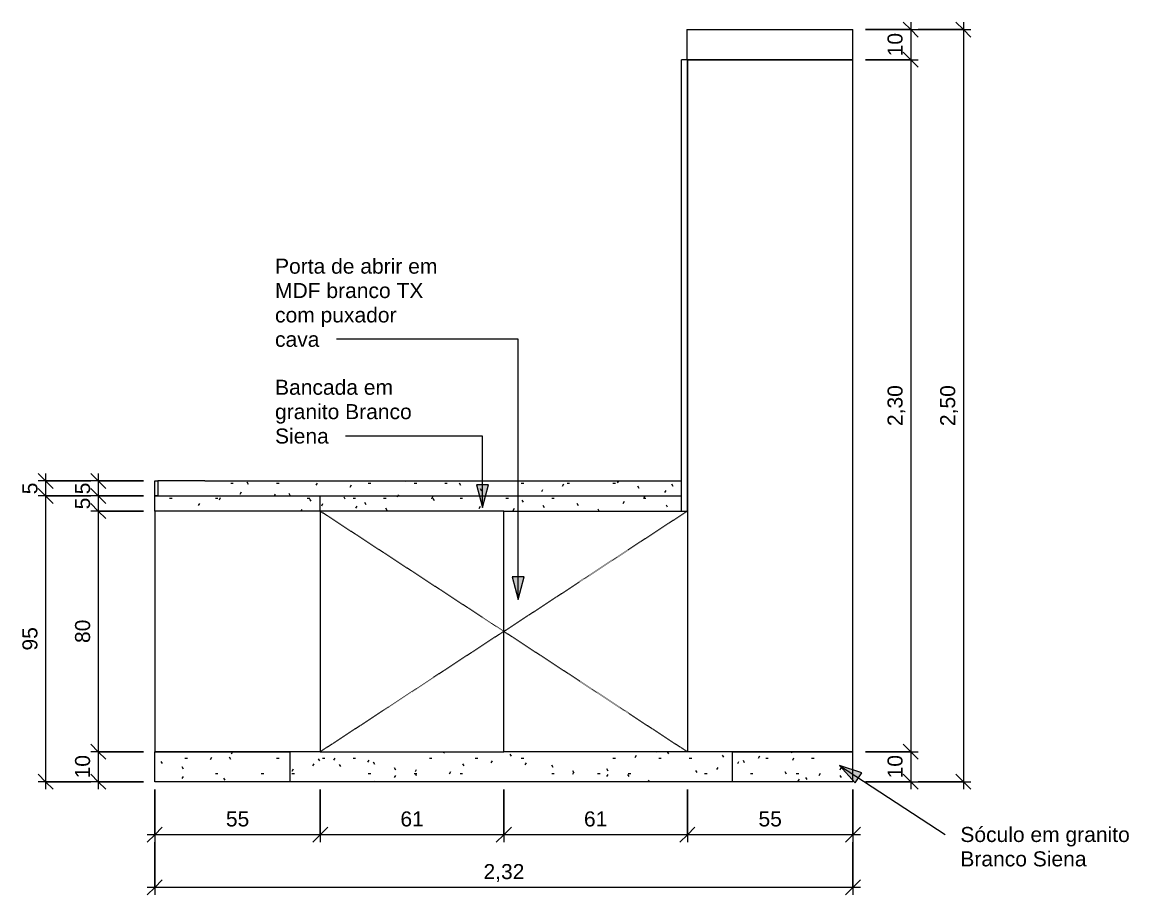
# Model space of a CAD drawing. Header units: millimetres. Extents: x 6080 to 25173, y -19165 to 2725.
# Drawn here: x 21495 to 25173, y -176 to 2725 of the extents above; entities that cross this region are included whole.
import ezdxf

# ---------------------------------------------------------------- set-up
doc = ezdxf.new("R2010")
doc.units = ezdxf.units.MM
doc.linetypes.add('Overhead', pattern=[3.96875, 2.38125, -1.5875])
for name, color, linetype, lineweight in [('A-ANNO-DIMS', 211, 'Continuous', 9), ('A-ANNO-DIMS-25', 211, 'Continuous', 9), ('A-DETL-THIN', 151, 'Continuous', 9), ('A-FLOR-OVHD', 1, 'Overhead', 9), ('G-ANNO-TEXT', 231, 'Continuous', 9), ('I-FURN', 30, 'Continuous', 9)]:
    doc.layers.add(name, color=color, linetype=linetype, lineweight=lineweight)
doc.styles.add('@Arial Unicode MS', font='ARIALUNI.TTF', dxfattribs={"height": 50})
doc.styles.add('Arial', font='arial.ttf', dxfattribs={"height": 50})
doc.dimstyles.new('CRT_-__Metros_-_Linha_de_chamada_3_5_mm', dxfattribs={"dimscale": 304.8, "dimtxt": 50.292243, "dimasz": 0.164042, "dimexe": 0.082021, "dimexo": 0.0625, "dimgap": 0.04101, "dimtad": 1, "dimlfac": 0.001, "dimrnd": 0.01, "dimzin": 0, "dimdsep": 46, "dimtxsty": '@Arial Unicode MS', "dimblk1": 'OBLIQUE', "dimblk2": 'OBLIQUE', "dimsah": 1, "dimcen": 0.09, "dimdle": 0.082021, "dimazin": 0, "dimtfac": 1, "dimtdec": 4, "dimtix": 1, "dimtmove": 0, "dimatfit": 3, "dimfxl": 0.492126, "dimfxlon": 1, "dimtvp": 1, "dimtolj": 1, "dimtzin": 0, "dimarcsym": 2})
doc.dimstyles.new('CRT_-__Metros_-_Linha_de_chamada_3_5_mm_1', dxfattribs={"dimscale": 304.8, "dimtxt": 50.292243, "dimasz": 0.164042, "dimexe": 0.082021, "dimexo": 0.0625, "dimgap": 0.04101, "dimtad": 1, "dimdec": 0, "dimlfac": 0.1, "dimdsep": 46, "dimtxsty": '@Arial Unicode MS', "dimblk1": 'OBLIQUE', "dimblk2": 'OBLIQUE', "dimsah": 1, "dimcen": 0.09, "dimdle": 0.082021, "dimazin": 0, "dimtfac": 1, "dimtdec": 4, "dimtix": 1, "dimtmove": 0, "dimatfit": 3, "dimfxl": 0.492126, "dimfxlon": 1, "dimtvp": 1, "dimtolj": 1, "dimtzin": 0, "dimarcsym": 2})
pattern_1 = [(0, (-7733.42, -381.85), (203.2, 50.8), [8.382, -144.018, 8.382, -144.018, -812.8]), (0, (-7733.42, -381.85), (203.2, 50.8), [-304.8, 8.382, -296.418, 8.382, -144.018, -355.6]), (0, (-7733.42, -381.85), (203.2, 50.8), [-762, 8.382, -93.218, 8.382, -245.618]), (120, (-7657.22, -356.45), (-145.5941, 150.5764), [8.382, -144.018, 8.382, -144.018, -812.8]), (120, (-7657.22, -356.45), (-145.5941, 150.5764), [-304.8, 8.382, -296.418, 8.382, -144.018, -355.6]), (120, (-7657.22, -356.45), (-145.5941, 150.5764), [-762, 8.382, -93.218, 8.382, -245.618]), (240, (-7631.82, -254.85), (-57.6059, -201.3764), [8.382, -144.018, 8.382, -144.018, -812.8]), (240, (-7631.82, -254.85), (-57.6059, -201.3764), [-304.8, 8.382, -296.418, 8.382, -144.018, -355.6]), (240, (-7631.82, -254.85), (-57.6059, -201.3764), [-762, 8.382, -93.218, 8.382, -245.618])]

# ---------------------------------------------------------------- blocks, each defined once
blk = doc.blocks.new('BANCADA LAVANDERIA - BANCADA LAVANDERIA-4419173-VISTA FRONTAL BANCADA LAVANDERIA')
at = {"layer": 'I-FURN'}
h = blk.add_hatch(dxfattribs=at)
h.set_pattern_fill('FP_17', color=256, style=0, pattern_type=2)
h.set_pattern_definition(pattern_1)
h.paths.add_polyline_path([(-5314.6, 1150), (-5314.6, 1200), (-6898.5, 1200), (-6898.5, 1150), (-5681.5, 1150)])
h = blk.add_hatch(dxfattribs=at)
h.set_pattern_fill('FP_17', color=256, style=0, pattern_type=2)
h.set_pattern_definition(pattern_1)
h.paths.add_polyline_path([(-7064.6, 1100), (-6514.6, 1100), (-6514.6, 1150), (-7064.6, 1150), (-7064.6, 1143.2)])
h = blk.add_hatch(dxfattribs=at)
h.set_pattern_fill('FP_17', color=256, style=0, pattern_type=2)
h.set_pattern_definition(pattern_1)
h.paths.add_polyline_path([(-5314.6, 1100), (-5314.6, 1150), (-6514.6, 1150), (-6514.6, 1100), (-5681.5, 1100)])
h = blk.add_hatch(dxfattribs=at)
h.set_pattern_fill('FP_17', color=256, style=0, pattern_type=2)
h.set_pattern_definition(pattern_1)
h.paths.add_polyline_path([(-6614.6, 200), (-6614.6, 300), (-7064.6, 300), (-7064.6, 200)])
h = blk.add_hatch(dxfattribs=at)
h.set_pattern_fill('FP_17', color=256, style=0, pattern_type=2)
h.set_pattern_definition(pattern_1)
h.paths.add_polyline_path([(-5144.6, 200), (-5144.6, 300), (-6614.6, 300), (-6614.6, 200), (-5294.6, 200)])
h = blk.add_hatch(dxfattribs=at)
h.set_pattern_fill('FP_17', color=256, style=0, pattern_type=2)
h.set_pattern_definition(pattern_1)
h.paths.add_polyline_path([(-4744.6, 200), (-4744.6, 300), (-5144.6, 300), (-5144.6, 200)])
for p, q in [((-5296.6, 2700), (-4744.6, 2700)), ((-5296.6, 2700), (-5296.6, 2600)), ((-4744.6, 2600), (-4744.6, 2700)), ((-5314.6, 1100), (-5314.6, 2600)), ((-5294.6, 2600), (-5314.6, 2600)), ((-4744.6, 2600), (-5296.6, 2600)), ((-5294.6, 2600), (-5294.6, 1100)), ((-5294.6, 2600), (-4744.6, 2600)), ((-5294.6, 1100), (-5294.6, 2600)), ((-4744.6, 300), (-4744.6, 2600)), ((-7064.6, 1150), (-7064.6, 1200)), ((-6820.7, 1200), (-5314.6, 1200)), ((-7064.6, 1150), (-7054.6, 1150)), ((-7064.6, 1100), (-7064.6, 1150)), ((-7054.6, 1150), (-7064.6, 1150)), ((-6898.5, 1150), (-6514.6, 1150)), ((-6514.6, 1100), (-6514.6, 1150)), ((-6514.6, 1150), (-5314.6, 1150)), ((-6514.6, 1100), (-7064.6, 1100)), ((-7064.6, 1100), (-7064.6, 300)), ((-6514.6, 300), (-7064.6, 300)), ((-7064.6, 300), (-6614.6, 300)), ((-7064.6, 200), (-7064.6, 300)), ((-6614.6, 200), (-6614.6, 300)), ((-4744.6, 300), (-5294.6, 300)), ((-5144.6, 300), (-4744.6, 300)), ((-5144.6, 200), (-5144.6, 300)), ((-4744.6, 200), (-4744.6, 300)), ((-6614.6, 200), (-7064.6, 200)), ((-5144.6, 200), (-6614.6, 200)), ((-4744.6, 200), (-5144.6, 200))]:
    blk.add_line(p, q, dxfattribs=at)
blk = doc.blocks.new('DIMBLOCK58-VISTA FRONTAL BANCADA LAVANDERIA')
at = {"layer": 'A-ANNO-DIMS-25'}
for p, q in [((23705.5, 174.2), (23705.5, -0.8)), ((23705.5, 24.2), (23705.5, 174.2)), ((24255.5, 174.2), (24255.5, -0.8)), ((24255.5, 24.2), (24255.5, 174.2)), ((24280.5, 24.2), (23705.5, 24.2))]:
    blk.add_line(p, q, dxfattribs=at)
at = {"layer": 'A-ANNO-DIMS-25', "lineweight": 18}
for p, q in [((23705.5, 24.2), (23730.5, 49.2)), ((24255.5, 24.2), (24280.5, 49.2)), ((23705.5, 24.2), (23680.5, -0.8)), ((24255.5, 24.2), (24230.5, -0.8))]:
    blk.add_line(p, q, dxfattribs=at)
at = {"layer": 'A-ANNO-DIMS-25', "color": 0, "insert": (23941.8, 101.6), "char_height": 50, "width": 92.937, "attachment_point": 1, "line_spacing_factor": 1.117605, "style": '@Arial Unicode MS'}
blk.add_mtext('55', dxfattribs=at)
blk = doc.blocks.new('_Oblique')
at = {"color": 0, "linetype": 'ByBlock', "lineweight": -2}
blk.add_line((-0.5, -0.5), (0.5, 0.5), dxfattribs=at)
blk = doc.blocks.new('DIMBLOCK59-VISTA FRONTAL BANCADA LAVANDERIA')
at = {"layer": 'A-ANNO-DIMS-25'}
for p, q in [((23095.5, 174.2), (23095.5, -0.8)), ((23095.5, 24.2), (23095.5, 174.2)), ((23705.5, 174.2), (23705.5, -0.8)), ((23705.5, 24.2), (23705.5, 174.2)), ((23705.5, 24.2), (23095.5, 24.2))]:
    blk.add_line(p, q, dxfattribs=at)
at = {"layer": 'A-ANNO-DIMS-25', "lineweight": 18}
for p, q in [((23095.5, 24.2), (23120.5, 49.2)), ((23705.5, 24.2), (23730.5, 49.2)), ((23095.5, 24.2), (23070.5, -0.8)), ((23705.5, 24.2), (23680.5, -0.8))]:
    blk.add_line(p, q, dxfattribs=at)
at = {"layer": 'A-ANNO-DIMS-25', "color": 0, "insert": (23361.8, 101.6), "char_height": 50, "width": 92.937, "attachment_point": 1, "line_spacing_factor": 1.117605, "style": '@Arial Unicode MS'}
blk.add_mtext('61', dxfattribs=at)
blk = doc.blocks.new('DIMBLOCK60-VISTA FRONTAL BANCADA LAVANDERIA')
at = {"layer": 'A-ANNO-DIMS-25'}
for p, q in [((22485.5, 174.2), (22485.5, -0.8)), ((22485.5, 24.2), (22485.5, 174.2)), ((23095.5, 174.2), (23095.5, -0.8)), ((23095.5, 24.2), (23095.5, 174.2)), ((23095.5, 24.2), (22485.5, 24.2))]:
    blk.add_line(p, q, dxfattribs=at)
at = {"layer": 'A-ANNO-DIMS-25', "lineweight": 18}
for p, q in [((22485.5, 24.2), (22510.5, 49.2)), ((23095.5, 24.2), (23120.5, 49.2)), ((22485.5, 24.2), (22460.5, -0.8)), ((23095.5, 24.2), (23070.5, -0.8))]:
    blk.add_line(p, q, dxfattribs=at)
at = {"layer": 'A-ANNO-DIMS-25', "color": 0, "insert": (22751.8, 101.6), "char_height": 50, "width": 92.937, "attachment_point": 1, "line_spacing_factor": 1.117605, "style": '@Arial Unicode MS'}
blk.add_mtext('61', dxfattribs=at)
blk = doc.blocks.new('DIMBLOCK61-VISTA FRONTAL BANCADA LAVANDERIA')
at = {"layer": 'A-ANNO-DIMS-25'}
for p, q in [((21935.5, 174.2), (21935.5, -0.8)), ((21935.5, 24.2), (21935.5, 174.2)), ((22485.5, 174.2), (22485.5, -0.8)), ((22485.5, 24.2), (22485.5, 174.2)), ((22485.5, 24.2), (21910.5, 24.2))]:
    blk.add_line(p, q, dxfattribs=at)
at = {"layer": 'A-ANNO-DIMS-25', "lineweight": 18}
for p, q in [((21935.5, 24.2), (21960.5, 49.2)), ((22485.5, 24.2), (22510.5, 49.2)), ((21935.5, 24.2), (21910.5, -0.8)), ((22485.5, 24.2), (22460.5, -0.8))]:
    blk.add_line(p, q, dxfattribs=at)
at = {"layer": 'A-ANNO-DIMS-25', "color": 0, "insert": (22171.8, 101.6), "char_height": 50, "width": 92.937, "attachment_point": 1, "line_spacing_factor": 1.117605, "style": '@Arial Unicode MS'}
blk.add_mtext('55', dxfattribs=at)
blk = doc.blocks.new('DIMBLOCK62-VISTA FRONTAL BANCADA LAVANDERIA')
at = {"layer": 'A-ANNO-DIMS-25'}
for p, q in [((21935.5, -0.8), (21935.5, -175.8)), ((21935.5, -150.8), (21935.5, -0.8)), ((24255.5, -0.8), (24255.5, -175.8)), ((24255.5, -150.8), (24255.5, -0.8)), ((24280.5, -150.8), (21910.5, -150.8))]:
    blk.add_line(p, q, dxfattribs=at)
at = {"layer": 'A-ANNO-DIMS-25', "lineweight": 18}
for p, q in [((21935.5, -150.8), (21960.5, -125.8)), ((24255.5, -150.8), (24280.5, -125.8)), ((21935.5, -150.8), (21910.5, -175.8)), ((24255.5, -150.8), (24230.5, -175.8))]:
    blk.add_line(p, q, dxfattribs=at)
at = {"layer": 'A-ANNO-DIMS-25', "color": 0, "insert": (23027.9, -73.4), "char_height": 50, "width": 162.337, "attachment_point": 1, "line_spacing_factor": 1.117605, "style": '@Arial Unicode MS'}
blk.add_mtext('2,32', dxfattribs=at)
blk = doc.blocks.new('DIMBLOCK63-VISTA FRONTAL BANCADA LAVANDERIA')
at = {"layer": 'A-ANNO-DIMS-25', "lineweight": 18}
for p, q in [((21747.8, 1200), (21722.8, 1225)), ((21747.8, 1200), (21772.8, 1175)), ((21747.8, 1150), (21722.8, 1175)), ((21747.8, 1150), (21772.8, 1125))]:
    blk.add_line(p, q, dxfattribs=at)
at = {"layer": 'A-ANNO-DIMS-25'}
for p, q in [((21747.8, 1225), (21747.8, 1150)), ((21897.8, 1200), (21722.8, 1200)), ((21747.8, 1200), (21897.8, 1200)), ((21897.8, 1150), (21722.8, 1150)), ((21747.8, 1150), (21897.8, 1150))]:
    blk.add_line(p, q, dxfattribs=at)
at = {"layer": 'A-ANNO-DIMS-25', "color": 0, "insert": (21670.4, 1155.6), "char_height": 50, "width": 46.468, "attachment_point": 1, "rotation": 90, "line_spacing_factor": 1.117605, "style": '@Arial Unicode MS'}
blk.add_mtext('5', dxfattribs=at)
blk = doc.blocks.new('DIMBLOCK64-VISTA FRONTAL BANCADA LAVANDERIA')
at = {"layer": 'A-ANNO-DIMS-25', "lineweight": 18}
for p, q in [((21747.8, 1150), (21722.8, 1175)), ((21747.8, 1150), (21772.8, 1125)), ((21747.8, 1100), (21722.8, 1125)), ((21747.8, 1100), (21772.8, 1075))]:
    blk.add_line(p, q, dxfattribs=at)
at = {"layer": 'A-ANNO-DIMS-25'}
for p, q in [((21897.8, 1150), (21722.8, 1150)), ((21747.8, 1150), (21747.8, 1100)), ((21747.8, 1150), (21897.8, 1150)), ((21897.8, 1100), (21722.8, 1100)), ((21747.8, 1100), (21897.8, 1100))]:
    blk.add_line(p, q, dxfattribs=at)
at = {"layer": 'A-ANNO-DIMS-25', "color": 0, "insert": (21670.4, 1105.6), "char_height": 50, "width": 46.468, "attachment_point": 1, "rotation": 90, "line_spacing_factor": 1.117605, "style": '@Arial Unicode MS'}
blk.add_mtext('5', dxfattribs=at)
blk = doc.blocks.new('DIMBLOCK65-VISTA FRONTAL BANCADA LAVANDERIA')
at = {"layer": 'A-ANNO-DIMS-25', "lineweight": 18}
for p, q in [((21747.8, 1100), (21722.8, 1125)), ((21747.8, 1100), (21772.8, 1075)), ((21747.8, 300), (21722.8, 325)), ((21747.8, 300), (21772.8, 275))]:
    blk.add_line(p, q, dxfattribs=at)
at = {"layer": 'A-ANNO-DIMS-25'}
for p, q in [((21897.8, 1100), (21722.8, 1100)), ((21747.8, 1100), (21747.8, 300)), ((21747.8, 1100), (21897.8, 1100)), ((21897.8, 300), (21722.8, 300)), ((21747.8, 300), (21897.8, 300))]:
    blk.add_line(p, q, dxfattribs=at)
at = {"layer": 'A-ANNO-DIMS-25', "color": 0, "insert": (21670.4, 661.3), "char_height": 50, "width": 92.937, "attachment_point": 1, "rotation": 90, "line_spacing_factor": 1.117605, "style": '@Arial Unicode MS'}
blk.add_mtext('80', dxfattribs=at)
blk = doc.blocks.new('DIMBLOCK66-VISTA FRONTAL BANCADA LAVANDERIA')
at = {"layer": 'A-ANNO-DIMS-25', "lineweight": 18}
for p, q in [((21747.8, 300), (21722.8, 325)), ((21747.8, 300), (21772.8, 275)), ((21747.8, 200), (21722.8, 225)), ((21747.8, 200), (21772.8, 175))]:
    blk.add_line(p, q, dxfattribs=at)
at = {"layer": 'A-ANNO-DIMS-25'}
for p, q in [((21897.8, 300), (21722.8, 300)), ((21747.8, 300), (21747.8, 175)), ((21747.8, 300), (21897.8, 300)), ((21897.8, 200), (21722.8, 200)), ((21747.8, 200), (21897.8, 200))]:
    blk.add_line(p, q, dxfattribs=at)
at = {"layer": 'A-ANNO-DIMS-25', "color": 0, "insert": (21670.4, 211.3), "char_height": 50, "width": 92.937, "attachment_point": 1, "rotation": 90, "line_spacing_factor": 1.117605, "style": '@Arial Unicode MS'}
blk.add_mtext('10', dxfattribs=at)
blk = doc.blocks.new('DIMBLOCK67-VISTA FRONTAL BANCADA LAVANDERIA')
at = {"layer": 'A-ANNO-DIMS-25', "lineweight": 18}
for p, q in [((21572.8, 1200), (21547.8, 1225)), ((21572.8, 1200), (21597.8, 1175)), ((21572.8, 1150), (21547.8, 1175)), ((21572.8, 1150), (21597.8, 1125))]:
    blk.add_line(p, q, dxfattribs=at)
at = {"layer": 'A-ANNO-DIMS-25'}
for p, q in [((21572.8, 1225), (21572.8, 1150)), ((21722.8, 1200), (21547.8, 1200)), ((21572.8, 1200), (21722.8, 1200)), ((21722.8, 1150), (21547.8, 1150)), ((21572.8, 1150), (21722.8, 1150))]:
    blk.add_line(p, q, dxfattribs=at)
at = {"layer": 'A-ANNO-DIMS-25', "color": 0, "insert": (21495.4, 1155.6), "char_height": 50, "width": 46.468, "attachment_point": 1, "rotation": 90, "line_spacing_factor": 1.117605, "style": '@Arial Unicode MS'}
blk.add_mtext('5', dxfattribs=at)
blk = doc.blocks.new('DIMBLOCK68-VISTA FRONTAL BANCADA LAVANDERIA')
at = {"layer": 'A-ANNO-DIMS-25', "lineweight": 18}
for p, q in [((21572.8, 1150), (21547.8, 1175)), ((21572.8, 1150), (21597.8, 1125)), ((21572.8, 200), (21547.8, 225)), ((21572.8, 200), (21597.8, 175))]:
    blk.add_line(p, q, dxfattribs=at)
at = {"layer": 'A-ANNO-DIMS-25'}
for p, q in [((21722.8, 1150), (21547.8, 1150)), ((21572.8, 1150), (21572.8, 175)), ((21572.8, 1150), (21722.8, 1150)), ((21722.8, 200), (21547.8, 200)), ((21572.8, 200), (21722.8, 200))]:
    blk.add_line(p, q, dxfattribs=at)
at = {"layer": 'A-ANNO-DIMS-25', "color": 0, "insert": (21495.4, 636.3), "char_height": 50, "width": 92.937, "attachment_point": 1, "rotation": 90, "line_spacing_factor": 1.117605, "style": '@Arial Unicode MS'}
blk.add_mtext('95', dxfattribs=at)
blk = doc.blocks.new('DIMBLOCK69-VISTA FRONTAL BANCADA LAVANDERIA')
at = {"layer": 'A-ANNO-DIMS-25', "lineweight": 18}
for p, q in [((24448, 2700), (24423, 2725)), ((24448, 2700), (24473, 2675)), ((24448, 2600), (24423, 2625)), ((24448, 2600), (24473, 2575))]:
    blk.add_line(p, q, dxfattribs=at)
at = {"layer": 'A-ANNO-DIMS-25'}
for p, q in [((24448, 2725), (24448, 2600)), ((24298, 2700), (24473, 2700)), ((24448, 2700), (24298, 2700)), ((24298, 2600), (24473, 2600)), ((24448, 2600), (24298, 2600))]:
    blk.add_line(p, q, dxfattribs=at)
at = {"layer": 'A-ANNO-DIMS-25', "color": 0, "insert": (24370.6, 2611.3), "char_height": 50, "width": 92.937, "attachment_point": 1, "rotation": 90, "line_spacing_factor": 1.117605, "style": '@Arial Unicode MS'}
blk.add_mtext('10', dxfattribs=at)
blk = doc.blocks.new('DIMBLOCK70-VISTA FRONTAL BANCADA LAVANDERIA')
at = {"layer": 'A-ANNO-DIMS-25', "lineweight": 18}
for p, q in [((24448, 2600), (24423, 2625)), ((24448, 2600), (24473, 2575)), ((24448, 300), (24423, 325)), ((24448, 300), (24473, 275))]:
    blk.add_line(p, q, dxfattribs=at)
at = {"layer": 'A-ANNO-DIMS-25'}
for p, q in [((24298, 2600), (24473, 2600)), ((24448, 2600), (24298, 2600)), ((24448, 2600), (24448, 300)), ((24298, 300), (24473, 300)), ((24448, 300), (24298, 300))]:
    blk.add_line(p, q, dxfattribs=at)
at = {"layer": 'A-ANNO-DIMS-25', "color": 0, "insert": (24370.6, 1382.4), "char_height": 50, "width": 162.337, "attachment_point": 1, "rotation": 90, "line_spacing_factor": 1.117605, "style": '@Arial Unicode MS'}
blk.add_mtext('2,30', dxfattribs=at)
blk = doc.blocks.new('DIMBLOCK71-VISTA FRONTAL BANCADA LAVANDERIA')
at = {"layer": 'A-ANNO-DIMS-25'}
for p, q in [((24298, 300), (24473, 300)), ((24448, 300), (24298, 300)), ((24448, 300), (24448, 175)), ((24298, 200), (24473, 200)), ((24448, 200), (24298, 200))]:
    blk.add_line(p, q, dxfattribs=at)
at = {"layer": 'A-ANNO-DIMS-25', "lineweight": 18}
for p, q in [((24448, 300), (24423, 325)), ((24448, 300), (24473, 275)), ((24448, 200), (24423, 225)), ((24448, 200), (24473, 175))]:
    blk.add_line(p, q, dxfattribs=at)
at = {"layer": 'A-ANNO-DIMS-25', "color": 0, "insert": (24370.6, 211.3), "char_height": 50, "width": 92.937, "attachment_point": 1, "rotation": 90, "line_spacing_factor": 1.117605, "style": '@Arial Unicode MS'}
blk.add_mtext('10', dxfattribs=at)
blk = doc.blocks.new('DIMBLOCK72-VISTA FRONTAL BANCADA LAVANDERIA')
at = {"layer": 'A-ANNO-DIMS-25', "lineweight": 18}
for p, q in [((24623, 2700), (24598, 2725)), ((24623, 2700), (24648, 2675)), ((24623, 200), (24598, 225)), ((24623, 200), (24648, 175))]:
    blk.add_line(p, q, dxfattribs=at)
at = {"layer": 'A-ANNO-DIMS-25'}
for p, q in [((24623, 2725), (24623, 175)), ((24473, 2700), (24648, 2700)), ((24623, 2700), (24473, 2700)), ((24473, 200), (24648, 200)), ((24623, 200), (24473, 200))]:
    blk.add_line(p, q, dxfattribs=at)
at = {"layer": 'A-ANNO-DIMS-25', "color": 0, "insert": (24545.6, 1382.4), "char_height": 50, "width": 162.337, "attachment_point": 1, "rotation": 90, "line_spacing_factor": 1.117605, "style": '@Arial Unicode MS'}
blk.add_mtext('2,50', dxfattribs=at)

msp = doc.modelspace()

# ---------------------------------------------------------------- hatches: boundary and pattern name
at = {"layer": 'G-ANNO-TEXT'}
for points in [[(23024.545, 1112.054), (23044.641, 1187.054), (23004.449, 1187.054)], [(23143.218, 805.828), (23163.315, 880.828), (23123.122, 880.828)], [(24211.508, 254.585), (24263.216, 196.661), (24285.25, 230.275)]]:
    msp.add_hatch(color=7, dxfattribs=at).paths.add_polyline_path(points)

# ---------------------------------------------------------------- linework, layer by layer
at = {"layer": 'A-DETL-THIN'}
for p, q in [((21935.525, 1200), (21945.525, 1200)), ((22101.61, 1200), (21945.525, 1200)), ((21945.525, 1200), (21945.525, 1150)), ((22101.61, 1200), (22179.456, 1200)), ((21945.525, 1150), (22101.61, 1150)), ((23095.525, 1100), (22485.525, 1100)), ((22485.525, 1100), (22485.525, 300)), ((23095.525, 1100), (23705.525, 1100)), ((23095.525, 300), (23095.525, 1100)), ((23705.525, 1100), (23705.525, 300)), ((22485.525, 300), (23095.525, 300)), ((23705.525, 300), (23095.525, 300))]:
    msp.add_line(p, q, dxfattribs=at)
at = {"layer": 'A-FLOR-OVHD'}
for p, q in [((22485.525, 1100), (23095.525, 700)), ((23095.525, 700), (23705.525, 1100)), ((23095.525, 700), (22485.525, 300)), ((23095.525, 700), (23705.525, 300))]:
    msp.add_line(p, q, dxfattribs=at)
at = {"layer": 'G-ANNO-TEXT', "color": 7}
for p, q in [((22963.292, 1670.79), (22539.74, 1670.79)), ((23143.218, 1670.79), (22963.292, 1670.79)), ((23143.218, 805.828), (23143.218, 1670.79)), ((22979.745, 1349.33), (22569.506, 1349.33)), ((23024.545, 1349.33), (22979.745, 1349.33)), ((23024.545, 1112.054), (23024.545, 1349.33)), ((23044.641, 1187.054), (23004.449, 1187.054)), ((23004.449, 1187.054), (23024.545, 1112.054)), ((23024.545, 1112.054), (23044.641, 1187.054)), ((23163.315, 880.828), (23123.122, 880.828)), ((23123.122, 880.828), (23143.218, 805.828)), ((23143.218, 805.828), (23163.315, 880.828)), ((24211.508, 254.585), (24263.216, 196.661)), ((24285.25, 230.275), (24211.508, 254.585)), ((24211.508, 254.585), (24561.936, 24.874)), ((24263.216, 196.661), (24285.25, 230.275))]:
    msp.add_line(p, q, dxfattribs=at)

# ---------------------------------------------------------------- block references
at = {"layer": 'I-FURN'}
msp.add_blockref('BANCADA LAVANDERIA - BANCADA LAVANDERIA-4419173-VISTA FRONTAL BANCADA LAVANDERIA', (29000.145, 0), dxfattribs=at)

# ---------------------------------------------------------------- texts
at = {"layer": 'G-ANNO-TEXT', "color": 7, "char_height": 50, "attachment_point": 1, "style": 'Arial'}
for s, insert, width in [('Porta de abrir em ', (22335.151, 1938.876), 691.45547), ('MDF branco TX', (22335.151, 1857.847), 607.27828), ('com puxador ', (22335.151, 1776.819), 525.10531), ('cava', (22335.151, 1695.79), 186.39234), ('Bancada em ', (22335.151, 1536.387), 511.07578), ('granito Branco ', (22335.151, 1455.359), 587.23609), ('Siena', (22335.151, 1374.33), 222.46828), ('Sóculo em granito ', (24612.736, 49.874), 723.52297), ('Branco Siena', (24612.736, -31.154), 521.09687)]:
    msp.add_mtext(s, dxfattribs=dict(at, insert=insert, width=width))

# ---------------------------------------------------------------- dimensions: what is measured, and where the dimension line sits
at = {"layer": 'A-ANNO-DIMS'}
for base, p1, p2, dimstyle, override, picture, middle in [((24447.971, 2600), (24297.971, 2700), (24297.971, 2600), 'CRT_-__Metros_-_Linha_de_chamada_3_5_mm_1', {"dimpost": '<>', "dimfxl": 100}, 'DIMBLOCK69-VISTA FRONTAL BANCADA LAVANDERIA', (24409.925, 2650)), ((24622.971, 200), (24472.971, 2700), (24472.971, 200), 'CRT_-__Metros_-_Linha_de_chamada_3_5_mm', {"dimpost": '<>', "dimfxl": 2500}, 'DIMBLOCK72-VISTA FRONTAL BANCADA LAVANDERIA', (24584.925, 1450)), ((24447.971, 300), (24297.971, 2600), (24297.971, 300), 'CRT_-__Metros_-_Linha_de_chamada_3_5_mm', {"dimpost": '<>', "dimfxl": 2300}, 'DIMBLOCK70-VISTA FRONTAL BANCADA LAVANDERIA', (24409.925, 1450)), ((21572.798, 1150), (21722.798, 1200), (21722.798, 1150), 'CRT_-__Metros_-_Linha_de_chamada_3_5_mm_1', {"dimpost": '<>', "dimfxl": 50}, 'DIMBLOCK67-VISTA FRONTAL BANCADA LAVANDERIA', (21534.871, 1175)), ((21747.798, 1150), (21897.798, 1200), (21897.798, 1150), 'CRT_-__Metros_-_Linha_de_chamada_3_5_mm_1', {"dimpost": '<>', "dimfxl": 50}, 'DIMBLOCK63-VISTA FRONTAL BANCADA LAVANDERIA', (21709.871, 1175)), ((21572.798, 200), (21722.798, 1150), (21722.798, 200), 'CRT_-__Metros_-_Linha_de_chamada_3_5_mm_1', {"dimpost": '<>', "dimfxl": 950}, 'DIMBLOCK68-VISTA FRONTAL BANCADA LAVANDERIA', (21534.752, 675)), ((21747.798, 1100), (21897.798, 1150), (21897.798, 1100), 'CRT_-__Metros_-_Linha_de_chamada_3_5_mm_1', {"dimpost": '<>', "dimfxl": 50}, 'DIMBLOCK64-VISTA FRONTAL BANCADA LAVANDERIA', (21709.871, 1125)), ((21747.798, 300), (21897.798, 1100), (21897.798, 300), 'CRT_-__Metros_-_Linha_de_chamada_3_5_mm_1', {"dimpost": '<>', "dimfxl": 800}, 'DIMBLOCK65-VISTA FRONTAL BANCADA LAVANDERIA', (21709.752, 700)), ((21747.798, 200), (21897.798, 300), (21897.798, 200), 'CRT_-__Metros_-_Linha_de_chamada_3_5_mm_1', {"dimpost": '<>', "dimfxl": 100}, 'DIMBLOCK66-VISTA FRONTAL BANCADA LAVANDERIA', (21709.752, 250)), ((24447.971, 200), (24297.971, 300), (24297.971, 200), 'CRT_-__Metros_-_Linha_de_chamada_3_5_mm_1', {"dimpost": '<>', "dimfxl": 100}, 'DIMBLOCK71-VISTA FRONTAL BANCADA LAVANDERIA', (24409.925, 250))]:
    dim = msp.add_linear_dim(base=base, p1=p1, p2=p2, angle=90, dimstyle=dimstyle, override=override, dxfattribs=at)
    dim.commit()
    dim.dimension.update_dxf_attribs({"geometry": picture, "text_midpoint": middle})
for base, p1, p2, dimstyle, override, picture, middle in [((21935.525, 24.187), (22485.525, 174.187), (21935.525, 174.187), 'CRT_-__Metros_-_Linha_de_chamada_3_5_mm_1', {"dimpost": '<>', "dimfxl": 550}, 'DIMBLOCK61-VISTA FRONTAL BANCADA LAVANDERIA', (22210.525, 62.113)), ((22485.525, 24.187), (23095.525, 174.187), (22485.525, 174.187), 'CRT_-__Metros_-_Linha_de_chamada_3_5_mm_1', {"dimpost": '<>', "dimfxl": 610}, 'DIMBLOCK60-VISTA FRONTAL BANCADA LAVANDERIA', (22790.525, 62.233)), ((23095.525, 24.187), (23705.525, 174.187), (23095.525, 174.187), 'CRT_-__Metros_-_Linha_de_chamada_3_5_mm_1', {"dimpost": '<>', "dimfxl": 610}, 'DIMBLOCK59-VISTA FRONTAL BANCADA LAVANDERIA', (23400.525, 62.233)), ((23705.525, 24.187), (24255.525, 174.187), (23705.525, 174.187), 'CRT_-__Metros_-_Linha_de_chamada_3_5_mm_1', {"dimpost": '<>', "dimfxl": 550}, 'DIMBLOCK58-VISTA FRONTAL BANCADA LAVANDERIA', (23980.525, 62.113)), ((21935.525, -150.813), (24255.525, -0.813), (21935.525, -0.813), 'CRT_-__Metros_-_Linha_de_chamada_3_5_mm', {"dimpost": '<>', "dimfxl": 2320}, 'DIMBLOCK62-VISTA FRONTAL BANCADA LAVANDERIA', (23095.525, -112.767))]:
    dim = msp.add_linear_dim(base=base, p1=p1, p2=p2, dimstyle=dimstyle, override=override, dxfattribs=at)
    dim.commit()
    dim.dimension.update_dxf_attribs({"geometry": picture, "text_midpoint": middle})

doc.saveas('drawing.dxf')
